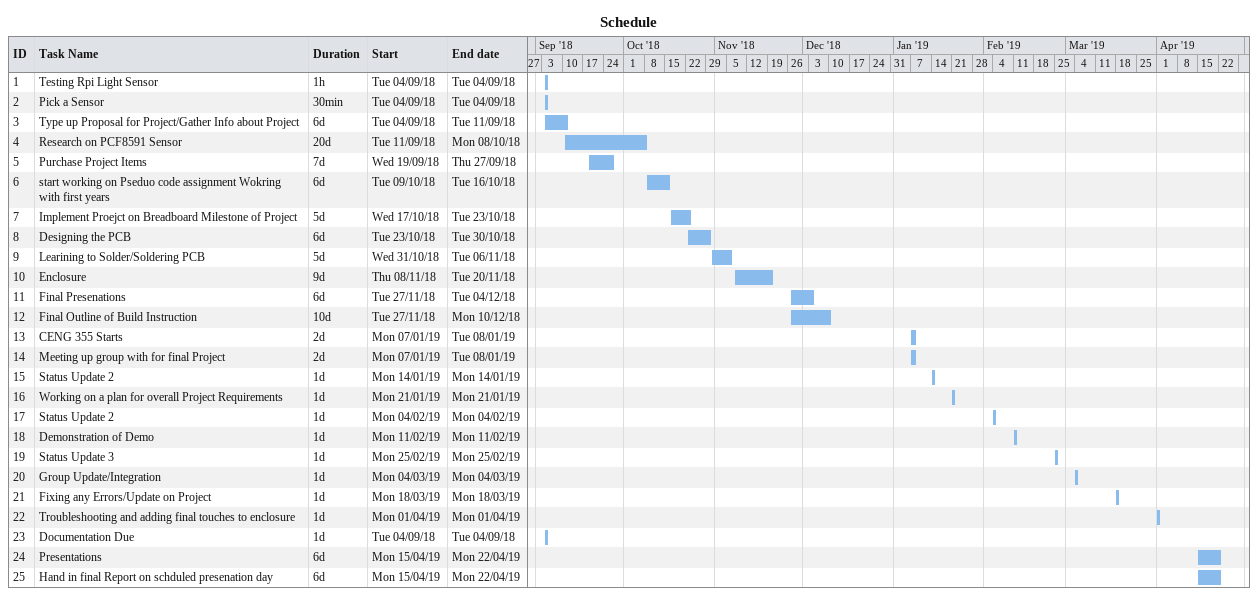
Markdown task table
Schedule

| ID | Task | Duration | Start | Finish |
|---|---|---|---|---|
| 1 | Testing Rpi Light Sensor | 1h | 2018-09-04 | 2018-09-04 |
| 2 | Pick a Sensor | 30min | 2018-09-04 | 2018-09-04 |
| 3 | Type up Proposal for Project/Gather Info about Project | 6d | 2018-09-04 | 2018-09-11 |
| 4 | Research on PCF8591 Sensor | 20d | 2018-09-11 | 2018-10-08 |
| 5 | Purchase Project Items | 7d | 2018-09-19 | 2018-09-27 |
| 6 | start working on Pseduo code assignment Wokring with first years | 6d | 2018-10-09 | 2018-10-16 |
| 7 | Implement Proejct on Breadboard Milestone of Project | 5d | 2018-10-17 | 2018-10-23 |
| 8 | Designing the PCB | 6d | 2018-10-23 | 2018-10-30 |
| 9 | Learining to Solder/Soldering PCB | 5d | 2018-10-31 | 2018-11-06 |
| 10 | Enclosure | 9d | 2018-11-08 | 2018-11-20 |
| 11 | Final Presenations | 6d | 2018-11-27 | 2018-12-04 |
| 12 | Final Outline of Build Instruction | 10d | 2018-11-27 | 2018-12-10 |
| 13 | CENG 355 Starts | 2d | 2019-01-07 | 2019-01-08 |
| 14 | Meeting up group with for final Project | 2d | 2019-01-07 | 2019-01-08 |
| 15 | Status Update 2 | 1d | 2019-01-14 | 2019-01-14 |
| 16 | Working on a plan for overall Project Requirements | 1d | 2019-01-21 | 2019-01-21 |
| 17 | Status Update 2 | 1d | 2019-02-04 | 2019-02-04 |
| 18 | Demonstration of Demo | 1d | 2019-02-11 | 2019-02-11 |
| 19 | Status Update 3 | 1d | 2019-02-25 | 2019-02-25 |
| 20 | Group Update/Integration | 1d | 2019-03-04 | 2019-03-04 |
| 21 | Fixing any Errors/Update on Project | 1d | 2019-03-18 | 2019-03-18 |
| 22 | Troubleshooting and adding final touches to enclosure | 1d | 2019-04-01 | 2019-04-01 |
| 23 | Documentation Due | 1d | 2018-09-04 | 2018-09-04 |
| 24 | Presentations | 6d | 2019-04-15 | 2019-04-22 |
| 25 | Hand in final Report on schduled presenation day | 6d | 2019-04-15 | 2019-04-22 |
